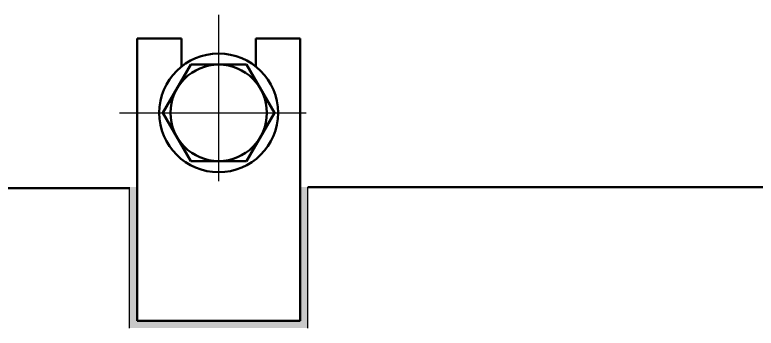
# Model space of a CAD drawing. Extents: x -61205 to 26665, y -81742 to 98141.
# Drawn here: x -37211.7 to -37111.8, y 14513.3 to 14555.5 of the extents above; entities that cross this region are included whole.
import ezdxf

# ---------------------------------------------------------------- set-up
doc = ezdxf.new("R2010")
doc.units = 0
doc.header["$LTSCALE"] = 1000
doc.header["$MEASUREMENT"] = 0
doc.linetypes.add('G', pattern=[2, 1.25, -0.25, 0.25, -0.25])
for name, color, linetype in [('01', 7, 'CONTINUOUS'), ('05', 4, 'G'), ('08', 1, 'CONTINUOUS')]:
    doc.layers.add(name, color=color, linetype=linetype)

msp = doc.modelspace()

# ---------------------------------------------------------------- hatches: boundary and pattern name
at = {"layer": '08'}
h = msp.add_hatch(color=256, dxfattribs=at)
h.paths.add_polyline_path([(-37196.255, 14532.271), (-37196.255, 14513.271), (-37184.255, 14513.271), (-37184.255, 14514.271), (-37195.255, 14514.271), (-37195.255, 14532.271)])
h.paths.add_polyline_path([(-37184.255, 14514.271), (-37184.255, 14513.271), (-37172.255, 14513.271), (-37172.255, 14532.271), (-37173.255, 14532.271), (-37173.255, 14514.271)])

# ---------------------------------------------------------------- linework, layer by layer
at = {"layer": '01', "lineweight": 50}
for p, q in [((-37195.255, 14552.271), (-37189.255, 14552.271)), ((-37195.255, 14514.271), (-37195.255, 14552.271)), ((-37189.255, 14548.516), (-37189.255, 14552.271)), ((-37179.255, 14552.271), (-37173.255, 14552.271)), ((-37179.255, 14548.516), (-37179.255, 14552.271)), ((-37173.255, 14514.271), (-37173.255, 14552.271)), ((-37188.008, 14548.771), (-37191.76, 14542.271)), ((-37180.502, 14548.771), (-37188.008, 14548.771)), ((-37176.749, 14542.271), (-37180.502, 14548.771)), ((-37191.76, 14542.271), (-37188.008, 14535.771)), ((-37180.502, 14535.771), (-37176.749, 14542.271)), ((-37188.008, 14535.771), (-37180.502, 14535.771)), ((-37230.255, 14532.121), (-37196.255, 14532.121)), ((-37172.255, 14532.271), (-36776.255, 14532.129)), ((-37173.255, 14514.271), (-37195.255, 14514.271))]:
    msp.add_line(p, q, dxfattribs=at)
at = {"layer": '01', "lineweight": -3, "ltscale": 2}
for p, q in [((-37196.255, 14513.271), (-37196.255, 14532.271)), ((-37172.255, 14513.271), (-37172.255, 14532.271)), ((-37195.255, 14514.271), (-37173.255, 14514.271))]:
    msp.add_line(p, q, dxfattribs=at)
at = {"layer": '01', "lineweight": 50}
for radius in [8, 6.5]:
    msp.add_circle((-37184.255, 14542.271), radius, dxfattribs=at)
at = {"layer": '05', "lineweight": -3, "ltscale": 2}
msp.add_line((-37184.255, 14533.069), (-37184.255, 14555.474), dxfattribs=at)
at = {"layer": '05'}
msp.add_line((-37197.641, 14542.271), (-37172.467, 14542.271), dxfattribs=at)

doc.saveas('drawing.dxf')
